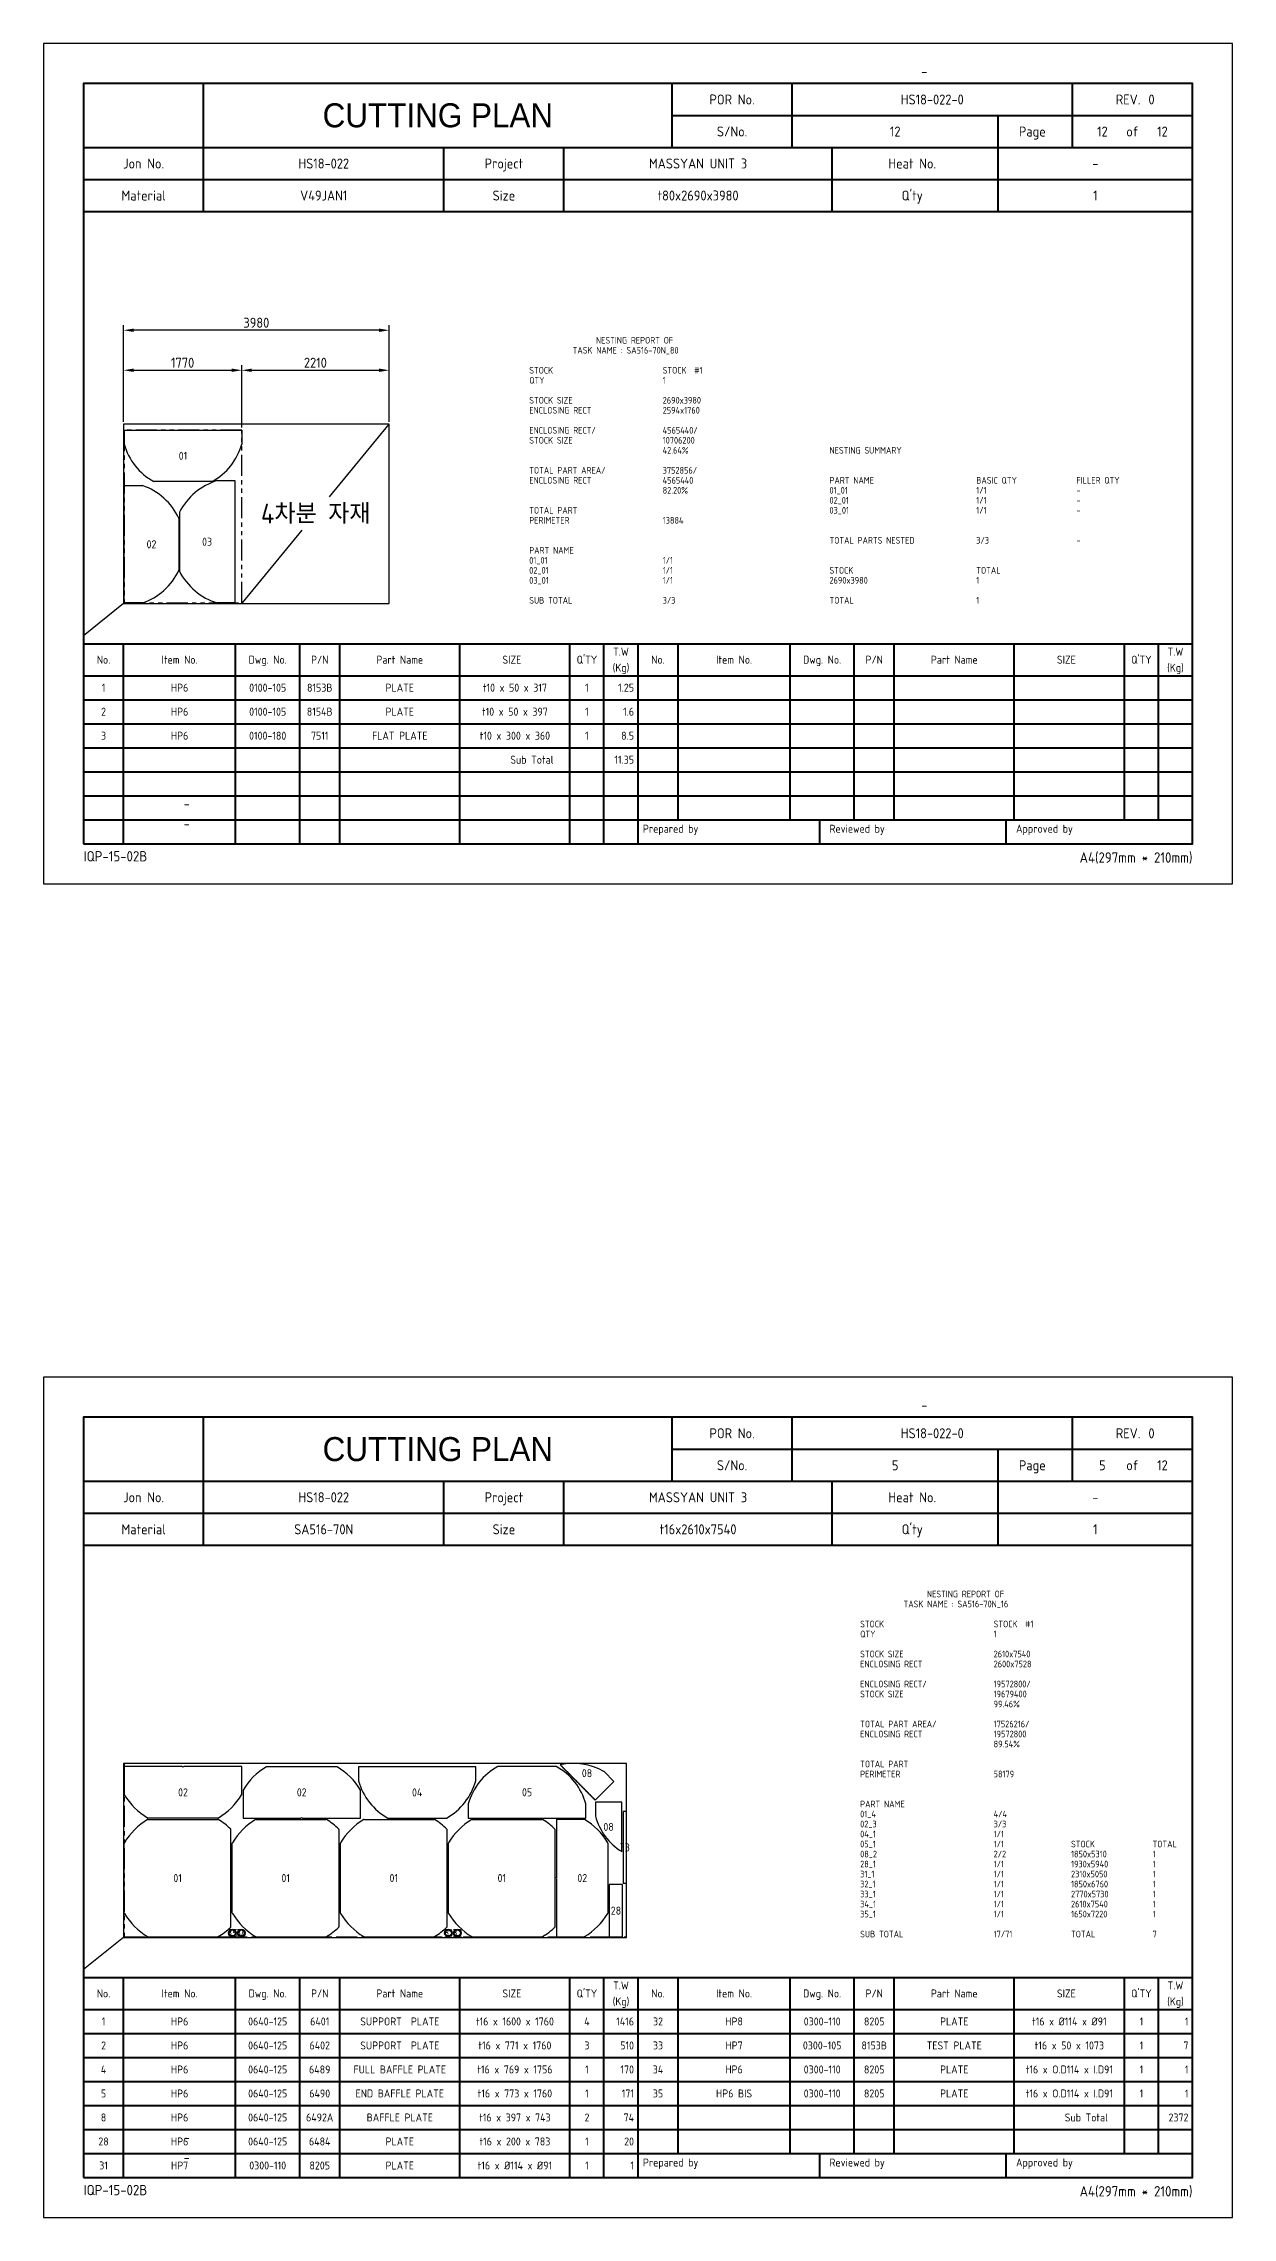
# Model space of a CAD drawing. Header units: millimetres. Extents: x -47360 to 661737, y -45870 to 354580.
# Drawn here: x 300000 to 317820, y 20000 to 52600 of the extents above; entities that cross this region are included whole.
import ezdxf
from ezdxf.enums import TextEntityAlignment as Align

# ---------------------------------------------------------------- set-up
doc = ezdxf.new("R2010")
doc.units = ezdxf.units.MM
doc.header["$LTSCALE"] = 10
doc.linetypes.add('PHANTOM', pattern=[63.5, 31.75, -6.35, 6.35, -6.35, 6.35, -6.35])
for name, color, linetype in [('$ENCL_RECT_RESERVED_LAYER$', 4, 'PHANTOM'), ('01_01__080X1760X773', 7, 'Continuous'), ('01_4__016X1760X1600', 7, 'Continuous'), ('02_01_080X1760X817', 7, 'Continuous'), ('02_3__016X1760X771', 7, 'Continuous'), ('03_01_080X1837X828', 7, 'Continuous'), ('04_1__016X1756X769', 7, 'Continuous'), ('05_1__016X1760X773', 7, 'Continuous'), ('08_2__016X743X397', 7, 'Continuous'), ('28_1  016x783x200', 7, 'Continuous'), ('31_1__016XØ114', 7, 'Continuous'), ('32_1__016XØ114', 7, 'Continuous'), ('33_1  016x1073.14150222053x50', 7, 'Continuous'), ('36_1__016XØ114', 7, 'Continuous'), ('37_1__016XØ114', 7, 'Continuous'), ('PART-LABEL', 6, 'Continuous'), ('STOCK', 3, 'Continuous'), ('SUMMARY', 4, 'Continuous'), ('T', 2, 'Continuous')]:
    doc.layers.add(name, color=color, linetype=linetype)
doc.layers.add('PAGE', color=9, linetype='Continuous', plot=False)
doc.layers.add('TITLE', color=15, linetype='Continuous', lineweight=40)
doc.styles.get("Standard").update_dxf_attribs({"font": 'isocp2.shx', "bigfont": 'whgtxt.shx'})
doc.dimstyles.new('ISO-25', dxfattribs={"dimscale": 60, "dimtxt": 2.5, "dimasz": 2.5, "dimexe": 1.25, "dimexo": 0.625, "dimtad": 1, "dimdec": 0, "dimdsep": 46, "dimtxsty": 'Standard', "dimcen": 2.5, "dimclrt": 2, "dimadec": 0, "dimazin": 0, "dimtfac": 1, "dimtdec": 0, "dimtmove": 0, "dimatfit": 3, "dimfxl": 1, "dimarcsym": 0})

# ---------------------------------------------------------------- blocks, each defined once
blk = doc.blocks.new('CP00')
at = {"layer": 'PAGE'}
blk.add_line((20, 70), (10, 62), dxfattribs=at)
blk.add_lwpolyline([(0, 0), (297, 0), (297, 210), (0, 210)], close=True, dxfattribs=at)
at = {"layer": 'TITLE'}
for p, q in [((40, 184), (40, 200)), ((157, 184), (157, 200)), ((10, 184), (287, 184)), ((10, 168), (287, 168)), ((10, 60), (287, 60)), ((148.5, 16), (287, 16))]:
    blk.add_line(p, q, dxfattribs=at)
at = {"layer": 'TITLE', "color": 8}
for p, q in [((187, 184), (187, 200)), ((257, 184), (257, 192)), ((40, 168), (40, 184)), ((130, 168), (130, 184)), ((238.5, 168), (238.5, 184)), ((10, 176), (287, 176)), ((20, 10), (20, 60)), ((48, 10), (48, 60)), ((64, 10), (64, 60)), ((74, 10), (74, 60)), ((104, 10), (104, 60)), ((131.5, 10), (131.5, 60)), ((140, 10), (140, 60)), ((158.5, 16), (158.5, 60)), ((186.5, 16), (186.5, 60)), ((202.5, 16), (202.5, 60)), ((212.5, 16), (212.5, 60)), ((242.5, 16), (242.5, 60)), ((270, 16), (270, 60)), ((278.5, 16), (278.5, 60)), ((10, 52), (287, 52)), ((10, 46), (287, 46)), ((10, 40), (287, 40)), ((10, 34), (287, 34)), ((10, 28), (287, 28)), ((10, 22), (287, 22)), ((10, 16), (148.5, 16)), ((193.8, 16), (193.8, 10)), ((240.4, 16), (240.4, 10))]:
    blk.add_line(p, q, dxfattribs=at)
at = {"layer": 'TITLE', "color": 9}
for p, q in [((257, 192), (257, 200)), ((157, 192), (287, 192)), ((238.5, 184), (238.5, 192)), ((100, 168), (100, 184)), ((197, 168), (197, 184)), ((148.5, 10), (148.5, 60))]:
    blk.add_line(p, q, dxfattribs=at)
at = {"layer": 'TITLE', "color": 15}
blk.add_lwpolyline([(10, 10), (287, 10), (287, 200), (10, 200)], close=True, dxfattribs=at)
at = {"layer": 'PAGE', "color": 2}
blk.add_attdef('ATT_NESTINGPLANNO', text='', height=2.5, dxfattribs=at).set_placement((220, 203), align=Align.MIDDLE_CENTER)
for tag, p in [('ATT_OWNERITEMNO', (35, 7.09)), ('ATT_PARTNAME', (35, 2.09))]:
    blk.add_attdef(tag, text='', height=2.5, dxfattribs=at).set_placement(p, align=Align.MIDDLE_LEFT)
at = {"layer": 'TITLE', "color": 2}
for s, height, p in [('POR No.', 2.5, (172, 196)), ('S/No.', 2.5, (172, 188)), ('Page', 2.5, (247, 188)), ('of', 2.5, (272, 188)), ('Jon No.', 2.5, (25, 180)), ('Project', 2.5, (115, 180)), ('Heat No.', 2.5, (217, 180)), ('-', 2.5, (262.75, 180)), ('Material', 2.5, (25, 172)), ('Size', 2.5, (115, 172)), ("Q'ty", 2.5, (217, 172)), ('No.', 2, (15, 56)), ('Item No.', 2, (34, 56)), ('Dwg. No.', 2, (56, 56)), ('P/N', 2, (69, 56)), ('Part Name', 2, (89, 56)), ('SIZE', 2, (117, 56)), ("Q'TY", 2, (135.75, 56)), ('(Kg)', 2, (144.25, 54)), ('T.W', 2, (144.25, 58)), ('No.', 2, (153.5, 56)), ('Item No.', 2, (172.5, 56)), ('Dwg. No.', 2, (194.5, 56)), ('P/N', 2, (207.5, 56)), ('Part Name', 2, (227.5, 56)), ('SIZE', 2, (255.5, 56)), ("Q'TY", 2, (274.25, 56)), ('(Kg)', 2, (282.75, 54)), ('T.W', 2, (282.75, 58))]:
    blk.add_text(s, height=height, dxfattribs=at).set_placement(p, align=Align.MIDDLE_CENTER)
blk.add_text('REV.', height=2.5, dxfattribs=at).set_placement((274, 196), align=Align.MIDDLE_RIGHT)
blk.add_text('0', height=2.5, dxfattribs=at).set_placement((276, 196), align=Align.MIDDLE_LEFT)
for s, height, p in [('Prepared by', 2, (149.73, 12.75)), ('Reviewed by', 2, (196.33, 12.75)), ('Approved by', 2, (242.93, 12.75)), ('IQP-15-02B', 2.594, (10, 5.57))]:
    blk.add_text(s, height=height, dxfattribs=at).set_placement(p)
blk.add_text('A4(297mm * 210mm)', height=2.5936, dxfattribs=at).set_placement((287, 5.26), align=Align.RIGHT)
at = {"layer": 'TITLE', "color": 3, "insert": (98.5, 192), "char_height": 6, "width": 59.896, "attachment_point": 5}
blk.add_mtext('{\\fHYHeadLine-Medium|b0|i0|c129|p18;CUTTING PLAN}', dxfattribs=at)
at = {"layer": 'TITLE', "color": 2}
for tag, height, p in [('ATT_PORNO', 2.5, (222, 196)), ('ATT_CUTTINGPLANNO', 2.5, (212.75, 188)), ('ATT_PAGENO', 2.5, (264.5, 188)), ('ATT_PAGESUBTOTAL', 2.5, (279.5, 188)), ('ATT_WONO', 2.5, (70, 180)), ('ATT_PROJECT', 2.5, (163.5, 180)), ('ATT_PORWEIGHT', 2, (278.5, 89)), ('ATT_NETWEIGHT', 2, (278.5, 83)), ('ATT_SAVEWEIGHT', 2, (278.5, 77)), ('ATT_SCRAPWEIGHT', 2, (278.5, 71)), ('ATT_CUTTING', 2, (278.5, 65))]:
    blk.add_attdef(tag, text='', height=height, dxfattribs=at).set_placement(p, align=Align.MIDDLE_CENTER)
at = {"layer": 'TITLE', "color": 3}
for tag, p in [('ATT_MATERIAL', (70, 172)), ('ATT_SIZE', (163.5, 172)), ('ATT_QTY', (262.75, 172))]:
    blk.add_attdef(tag, text='', height=2.5, dxfattribs=at).set_placement(p, align=Align.MIDDLE_CENTER)
blk = doc.blocks.new('*D303')
at = {"color": 0, "lineweight": -2, "transparency": 16777216}
for p, q in [((301200, 46927.5), (301200, 47775)), ((301350, 47700), (302820.345348, 47700)), ((302970.345348, 46841.202064), (302970.345348, 47775))]:
    blk.add_line(p, q, dxfattribs=at)
at = {"color": 0, "transparency": 16777216}
for points in [[(301350, 47725), (301350, 47675), (301200, 47700)], [(302820.345348, 47725), (302820.345348, 47675), (302970.345348, 47700)]]:
    blk.add_solid(points, dxfattribs=at)
at = {"layer": 'Defpoints', "color": 0, "transparency": 16777216}
for p in [(302970.345348, 47700), (301200, 46890), (302970.345348, 46803.702064)]:
    blk.add_point(p, dxfattribs=at)
at = {"color": 2, "transparency": 16777216, "insert": (302085.172674, 47812.5), "char_height": 150, "attachment_point": 5}
blk.add_mtext('1770', dxfattribs=at)
blk = doc.blocks.new('*D304')
at = {"color": 0, "lineweight": -2, "transparency": 16777216}
for p, q in [((302970, 46841), (302970, 47775)), ((303120, 47700), (305030, 47700)), ((305180, 46927), (305180, 47775))]:
    blk.add_line(p, q, dxfattribs=at)
at = {"color": 0, "transparency": 16777216}
for points in [[(303120, 47725), (303120, 47675), (302970, 47700)], [(305030, 47725), (305030, 47675), (305180, 47700)]]:
    blk.add_solid(points, dxfattribs=at)
at = {"layer": 'Defpoints', "color": 0, "transparency": 16777216}
for p in [(305180, 47700), (302970, 46804), (305180, 46890)]:
    blk.add_point(p, dxfattribs=at)
at = {"color": 2, "transparency": 16777216, "insert": (304075, 47813), "char_height": 150, "attachment_point": 5}
blk.add_mtext('2210', dxfattribs=at)
blk = doc.blocks.new('*D305')
at = {"color": 0, "lineweight": -2, "transparency": 16777216}
for p, q in [((301200, 46927.5), (301200, 48375)), ((305030, 48300), (301350, 48300)), ((305180, 46927.5), (305180, 48375))]:
    blk.add_line(p, q, dxfattribs=at)
at = {"color": 0, "transparency": 16777216}
for points in [[(301350, 48325), (301350, 48275), (301200, 48300)], [(305030, 48325), (305030, 48275), (305180, 48300)]]:
    blk.add_solid(points, dxfattribs=at)
at = {"layer": 'Defpoints', "color": 0, "transparency": 16777216}
for p in [(301200, 48300), (301200, 46890), (305180, 46890)]:
    blk.add_point(p, dxfattribs=at)
at = {"color": 2, "transparency": 16777216, "insert": (303190, 48412.5), "char_height": 150, "attachment_point": 5}
blk.add_mtext('3980', dxfattribs=at)

msp = doc.modelspace()

# ---------------------------------------------------------------- linework, layer by layer
at = {"layer": '$ENCL_RECT_RESERVED_LAYER$'}
for points in [[(301210, 44210), (302970.35, 44210), (302970.35, 46803.7), (301210, 46803.7)], [(301210, 24210), (308737.67, 24210), (308737.67, 26810), (301210, 26810)]]:
    msp.add_lwpolyline(points, close=True, dxfattribs=at)
for p, q in [((304285.36, 45800), (305180, 46890)), ((302980.35, 44210), (303874.98, 45300))]:
    msp.add_line(p, q)
at = {"layer": '01_01__080X1760X773'}
for p, q in [((301210, 46592.13), (301210, 46803.7)), ((301210, 46803.7), (302970.35, 46803.7)), ((302970.35, 46803.7), (302970.35, 46592.13)), ((302528.28, 46031.09), (301652.06, 46031.09))]:
    msp.add_line(p, q, dxfattribs=at)
for start, end in [(195.181386, 241.289427), (298.71055, 344.818611)]:
    msp.add_arc((302090.17, 46830.96), 912, start, end, dxfattribs=at)
at = {"layer": '01_4__016X1760X1600'}
for p, q in [((301565.98, 25970.35), (302613.78, 25970.35)), ((302809.75, 24364.15), (302809.75, 25816.19)), ((303185.73, 25970.35), (304233.53, 25970.35)), ((304429.51, 24364.15), (304429.51, 25816.19)), ((304805.48, 25970.35), (305853.28, 25970.35)), ((306049.26, 24364.15), (306049.26, 25816.19)), ((306425.23, 25970.35), (307473.04, 25970.35)), ((307669.01, 24364.15), (307669.01, 25816.19)), ((301210, 24565.78), (301210, 25614.56)), ((302829.75, 24565.78), (302829.75, 25614.56)), ((304449.51, 24565.78), (304449.51, 25614.56)), ((306069.26, 24565.78), (306069.26, 25614.56)), ((301565.98, 24210), (302613.78, 24210)), ((303185.73, 24210), (304233.53, 24210)), ((304805.48, 24210), (305853.28, 24210)), ((306425.23, 24210), (307473.04, 24210))]:
    msp.add_line(p, q, dxfattribs=at)
for centre, radius, start, end in [((302089.88, 25090.17), 1026, 121.10898, 148.858637), ((301565.98, 25958.35), 12, 90, 121.10898), ((302613.78, 25958.35), 12, 58.89102, 90), ((302089.88, 25090.17), 1026, 45.724993, 58.89102), ((302797.75, 25816.19), 12, 0, 45.724993), ((303709.63, 25090.17), 1026, 121.10898, 148.858637), ((303185.73, 25958.35), 12, 90, 121.10898), ((304233.53, 25958.35), 12, 58.89102, 90), ((303709.63, 25090.17), 1026, 45.724993, 58.89102), ((304417.51, 25816.19), 12, 0, 45.724993), ((305329.38, 25090.17), 1026, 121.10898, 148.858637), ((304805.48, 25958.35), 12, 90, 121.10898), ((305853.28, 25958.35), 12, 58.89102, 90), ((305329.38, 25090.17), 1026, 45.724993, 58.89102), ((306037.26, 25816.19), 12, 0, 45.724993), ((306949.14, 25090.17), 1026, 121.10898, 148.858637), ((306425.23, 25958.35), 12, 90, 121.10898), ((307473.04, 25958.35), 12, 58.89102, 90), ((306949.14, 25090.17), 1026, 45.724993, 58.89102), ((307657.01, 25816.19), 12, 0, 45.724993), ((301222, 25614.56), 12, 148.858637, 180), ((302841.75, 25614.56), 12, 148.858637, 180), ((304461.51, 25614.56), 12, 148.858637, 180), ((306081.26, 25614.56), 12, 148.858637, 180), ((301222, 24565.78), 12, 180, 211.141363), ((302089.88, 25090.17), 1026, 211.141363, 238.891022), ((302841.75, 24565.78), 12, 180, 211.141363), ((303709.63, 25090.17), 1026, 211.141363, 238.891022), ((304461.51, 24565.78), 12, 180, 211.141363), ((305329.38, 25090.17), 1026, 211.141363, 238.891022), ((306081.26, 24565.78), 12, 180, 211.141363), ((306949.14, 25090.17), 1026, 211.141363, 238.891022), ((301565.98, 24222), 12, 238.891022, 270), ((302613.78, 24222), 12, 270, 301.108978), ((302089.88, 25090.17), 1026, 301.108978, 314.275007), ((302797.75, 24364.15), 12, 314.275007, 0), ((303185.73, 24222), 12, 238.891022, 270), ((304233.53, 24222), 12, 270, 301.108978), ((303709.63, 25090.17), 1026, 301.108978, 314.275007), ((304417.51, 24364.15), 12, 314.275007, 0), ((304805.48, 24222), 12, 238.891022, 270), ((305853.28, 24222), 12, 270, 301.108978), ((305329.38, 25090.17), 1026, 301.108978, 314.275007), ((306037.26, 24364.15), 12, 314.275007, 0), ((306425.23, 24222), 12, 238.891022, 270), ((307473.04, 24222), 12, 270, 301.108978), ((306949.14, 25090.17), 1026, 301.108978, 314.275007), ((307657.01, 24364.15), 12, 314.275007, 0)]:
    msp.add_arc(centre, radius, start, end, dxfattribs=at)
at = {"layer": '02_01_080X1760X817'}
for p, q in [((301210, 44210), (301210, 45970.35)), ((301210, 45970.35), (301483.06, 45970.35)), ((302027.07, 45480.06), (302027.07, 44700.29)), ((301483.06, 44210), (301210, 44210))]:
    msp.add_line(p, q, dxfattribs=at)
for start, end in [(24.786171, 71.15982), (288.840187, 335.213829)]:
    msp.add_arc((301182.74, 45090.17), 930, start, end, dxfattribs=at)
at = {"layer": '02_3__016X1760X771'}
for p, q in [((302077.57, 26760.96), (301210, 26760.96)), ((301210, 26760.96), (301210, 26345.76)), ((302970.35, 26760.96), (302102.78, 26760.96)), ((302970.35, 26345.76), (302970.35, 26760.96)), ((303346.13, 26760.96), (304394.91, 26760.96)), ((302990.35, 26405.54), (302990.35, 25990.35)), ((304750.69, 25990.35), (304750.69, 26405.54)), ((302614.56, 25990.35), (301565.78, 25990.35)), ((302990.35, 25990.35), (303857.91, 25990.35)), ((303883.13, 25990.35), (304750.69, 25990.35)), ((308104.21, 25970.35), (307689.01, 25970.35)), ((307689.01, 25970.35), (307689.01, 25102.78)), ((308459.63, 25614.56), (308459.63, 24565.78)), ((307689.01, 25077.57), (307689.01, 24210)), ((307689.01, 24210), (308104.21, 24210))]:
    msp.add_line(p, q, dxfattribs=at)
for centre, radius, start, end in [((302090.17, 26781.38), 24, 238.312472, 301.687528), ((303870.52, 25881.08), 1026, 121.141361, 148.92243), ((303346.13, 26748.96), 12, 90, 121.141361), ((304394.91, 26748.96), 12, 58.858639, 90), ((303870.52, 25881.08), 1026, 31.077571, 58.858639), ((303000.35, 26405.54), 10, 148.92243, 180), ((304740.69, 26405.54), 10, 0, 31.077571), ((301220, 26345.76), 10, 180, 211.077571), ((302090.17, 26870.22), 1026, 211.077571, 238.858639), ((302090.17, 26870.22), 1026, 301.141361, 328.92243), ((302960.35, 26345.76), 10, 328.92243, 0), ((301565.78, 26002.35), 12, 238.858639, 270), ((302614.56, 26002.35), 12, 270, 301.141361), ((303870.52, 25969.92), 24, 58.312472, 121.687528), ((308104.21, 25960.35), 10, 58.92243, 90), ((307579.75, 25090.17), 1026, 31.141361, 58.92243), ((308447.63, 25614.56), 12, 0, 31.141361), ((307668.59, 25090.17), 24, 328.312472, 31.687528), ((307579.75, 25090.17), 1026, 301.077571, 328.858639), ((308447.63, 24565.78), 12, 328.858639, 0), ((308104.21, 24220), 10, 270, 301.077571)]:
    msp.add_arc(centre, radius, start, end, dxfattribs=at)
at = {"layer": '03_01_080X1837X828'}
for p, q in [((302603.68, 46047.34, 0), (302865.24, 46047.34, 0)), ((302865.24, 46047.34, 0), (302865.24, 44210, 0)), ((302037.07, 45570.93, 0), (302037.07, 44686.41, 0)), ((302865.24, 44210, 0), (302603.68, 44210, 0))]:
    msp.add_line(p, q, dxfattribs=at)
for start, end in [(107.452727, 152.661282), (207.338718, 252.547273)]:
    msp.add_arc((302892.5, 45128.67, 0), 963, start, end, dxfattribs=at)
at = {"layer": '04_1__016X1756X769'}
for p, q in [((306478.11, 26758.96), (304721.76, 26758.96)), ((304721.76, 26758.96), (304721.76, 26549.66)), ((306478.11, 26549.66), (306478.11, 26758.96)), ((305162.34, 25990.35), (306037.53, 25990.35))]:
    msp.add_line(p, q, dxfattribs=at)
for start, end in [(195.198133, 241.257218), (298.742782, 344.801867)]:
    msp.add_arc((305599.93, 26788.22), 910, start, end, dxfattribs=at)
at = {"layer": '05_1__016X1760X773'}
msp.add_line((307685.4, 26762.96), (306809.18, 26762.96), dxfattribs=at)
msp.add_lwpolyline([(306367.11, 26201.91), (306367.11, 25990.35), (308127.46, 25990.35), (308127.46, 26201.91)], dxfattribs=at)
for start, end in [(118.710571, 164.818611), (15.181389, 61.289429)]:
    msp.add_arc((307247.29, 25963.08), 912, start, end, dxfattribs=at)
at = {"layer": '08_2__016X743X397'}
for p, q in [((307743.07, 26787.14), (307768.81, 26761.12)), ((307776.55, 26753.3), (307784.44, 26745.32)), ((307792.18, 26737.5), (307800.07, 26729.52)), ((307807.81, 26721.7), (307815.7, 26713.72)), ((307823.44, 26705.9), (307831.33, 26697.92)), ((307839.07, 26690.1), (307846.96, 26682.12)), ((307854.7, 26674.3), (307862.59, 26666.32)), ((307870.33, 26658.5), (307878.22, 26650.52)), ((307885.96, 26642.7), (307893.85, 26634.72)), ((307901.59, 26626.9), (307909.48, 26618.92)), ((307917.22, 26611.1), (307925.11, 26603.12)), ((307932.85, 26595.3), (307940.74, 26587.32)), ((307948.48, 26579.5), (307956.37, 26571.52)), ((307964.11, 26563.7), (307972, 26555.72)), ((307979.74, 26547.9), (307987.63, 26539.92)), ((307995.37, 26532.1), (308003.27, 26524.12)), ((308011, 26516.3), (308018.9, 26508.32)), ((308026.63, 26500.5), (308034.53, 26492.52)), ((308042.26, 26484.7), (308050.16, 26476.72)), ((308057.89, 26468.9), (308065.79, 26460.92)), ((308073.52, 26453.1), (308081.42, 26445.12)), ((308089.15, 26437.3), (308097.05, 26429.32)), ((308104.78, 26421.5), (308112.68, 26413.52)), ((308265.69, 26258.85), (308547.91, 26538.04)), ((308547.91, 26538.04), (308401.84, 26685.7)), ((308120.41, 26405.7), (308128.31, 26397.72)), ((308136.04, 26389.9), (308143.94, 26381.92)), ((308151.67, 26374.1), (308159.57, 26366.12)), ((308167.3, 26358.3), (308175.2, 26350.32)), ((308182.94, 26342.5), (308190.83, 26334.52)), ((308198.57, 26326.7), (308206.46, 26318.72)), ((308214.2, 26310.9), (308222.09, 26302.92)), ((308229.83, 26295.1), (308237.72, 26287.12)), ((308245.46, 26279.3), (308253.35, 26271.32)), ((308261.09, 26263.5), (308265.69, 26258.85)), ((308667.67, 26229.52), (308270.68, 26229.52)), ((308270.68, 26229.52), (308270.68, 26021.82)), ((308667.67, 26222.98), (308667.67, 26229.52)), ((308667.67, 26200.75), (308667.67, 26211.98)), ((308667.67, 26178.53), (308667.67, 26189.75)), ((308667.67, 26156.3), (308667.67, 26167.53)), ((308667.67, 26134.08), (308667.67, 26145.3)), ((308667.67, 26111.85), (308667.67, 26123.08)), ((308667.67, 26089.63), (308667.67, 26100.85)), ((308667.67, 26067.4), (308667.67, 26078.63)), ((308667.67, 26045.18), (308667.67, 26056.4)), ((308667.67, 26022.95), (308667.67, 26034.18)), ((308667.67, 26000.73), (308667.67, 26011.95)), ((308667.67, 25978.5), (308667.67, 25989.73)), ((308667.67, 25956.28), (308667.67, 25967.5)), ((308667.67, 25934.05), (308667.67, 25945.28)), ((308667.67, 25911.83), (308667.67, 25923.05)), ((308667.67, 25889.6), (308667.67, 25900.83)), ((308667.67, 25867.38), (308667.67, 25878.6)), ((308667.67, 25845.15), (308667.67, 25856.38)), ((308667.67, 25822.93), (308667.67, 25834.15)), ((308667.67, 25800.7), (308667.67, 25811.93)), ((308667.67, 25778.48), (308667.67, 25789.7)), ((308667.67, 25756.25), (308667.67, 25767.48)), ((308667.67, 25734.03), (308667.67, 25745.25)), ((308667.67, 25711.8), (308667.67, 25723.03)), ((308667.67, 25689.58), (308667.67, 25700.8)), ((308667.67, 25667.35), (308667.67, 25678.58)), ((308667.67, 25645.13), (308667.67, 25656.35)), ((308667.67, 25622.9), (308667.67, 25634.13)), ((308667.67, 25600.68), (308667.67, 25611.9)), ((308667.67, 25578.45), (308667.67, 25589.68)), ((308667.67, 25556.23), (308667.67, 25567.45)), ((308667.67, 25534), (308667.67, 25545.23)), ((308667.67, 25486.4), (308667.67, 25523))]:
    msp.add_line(p, q, dxfattribs=at)
for centre, radius, start, end in [((307944.18, 25899.64), 910, 59.990473, 102.767793), ((307772.68, 26757.21), 5.5, 314.688931, 134.692119), ((307788.31, 26741.41), 5.5, 314.688726, 134.692324), ((307803.94, 26725.61), 5.5, 314.688521, 134.692529), ((307819.57, 26709.81), 5.5, 314.688316, 134.692734), ((307835.2, 26694.01), 5.5, 314.688111, 134.692939), ((307850.83, 26678.21), 5.5, 314.687905, 134.693145), ((307866.46, 26662.41), 5.5, 314.6877, 134.69335), ((307882.09, 26646.61), 5.5, 314.687495, 134.693555), ((307897.72, 26630.81), 5.5, 314.68729, 134.69376), ((307913.35, 26615.01), 5.5, 314.687085, 134.693965), ((307928.98, 26599.21), 5.5, 314.68688, 134.69417), ((307944.61, 26583.41), 5.5, 314.686675, 134.694375), ((307960.24, 26567.61), 5.5, 314.68647, 134.69458), ((307975.87, 26551.81), 5.5, 314.686264, 134.694786), ((307991.5, 26536.01), 5.5, 314.686059, 134.694991), ((308007.13, 26520.21), 5.5, 314.685854, 134.695196), ((308022.76, 26504.41), 5.5, 314.685649, 134.695401), ((308038.39, 26488.61), 5.5, 314.685444, 134.695606), ((308054.02, 26472.81), 5.5, 314.685239, 134.695811), ((308069.66, 26457.01), 5.5, 314.685034, 134.696016), ((308085.29, 26441.21), 5.5, 314.684829, 134.696221), ((308100.92, 26425.41), 5.5, 314.684623, 134.696427), ((308116.55, 26409.61), 5.5, 314.684418, 134.696632), ((308393.31, 26677.26), 12, 44.690527, 59.990473), ((308132.18, 26393.81), 5.5, 314.684213, 134.696837), ((308147.81, 26378.01), 5.5, 314.684008, 134.697042), ((308163.44, 26362.21), 5.5, 314.683803, 134.697247), ((308179.07, 26346.41), 5.5, 314.683598, 134.697452), ((308194.7, 26330.61), 5.5, 314.683393, 134.697657), ((308210.33, 26314.81), 5.5, 314.683188, 134.697862), ((308225.96, 26299.01), 5.5, 314.682983, 134.698067), ((308241.59, 26283.21), 5.5, 314.682777, 134.698273), ((308257.22, 26267.41), 5.5, 314.682572, 134.698478), ((308667.67, 26217.48), 5.5, 89.992047, 270.007953), ((308667.67, 26195.25), 5.5, 89.992252, 270.007748), ((308667.67, 26173.03), 5.5, 89.992458, 270.007542), ((308667.67, 26150.8), 5.5, 89.992663, 270.007337), ((308667.67, 26128.58), 5.5, 89.992868, 270.007132), ((308667.67, 26106.35), 5.5, 89.993073, 270.006927), ((308667.67, 26084.13), 5.5, 89.993278, 270.006722), ((308282.68, 26021.82), 12, 180.000002, 195.299948), ((309148.86, 26258.78), 910, 195.299948, 238.077268), ((308667.67, 26061.9), 5.5, 89.993483, 270.006517), ((308667.67, 26039.68), 5.5, 89.993688, 270.006312), ((308667.67, 26017.45), 5.5, 89.993893, 270.006107), ((308667.67, 25995.23), 5.5, 89.994098, 270.005902), ((308667.67, 25973), 5.5, 89.994304, 270.005696), ((308667.67, 25950.78), 5.5, 89.994509, 270.005491), ((308667.67, 25928.55), 5.5, 89.994714, 270.005286), ((308667.67, 25906.33), 5.5, 89.994919, 270.005081), ((308667.67, 25884.1), 5.5, 89.995124, 270.004876), ((308667.67, 25861.88), 5.5, 89.995329, 270.004671), ((308667.67, 25839.65), 5.5, 89.995534, 270.004466), ((308667.67, 25817.43), 5.5, 89.995739, 270.004261), ((308667.67, 25795.2), 5.5, 89.995945, 270.004055), ((308667.67, 25772.98), 5.5, 89.99615, 270.00385), ((308667.67, 25750.75), 5.5, 89.996355, 270.003645), ((308667.67, 25728.53), 5.5, 89.99656, 270.00344), ((308667.67, 25706.3), 5.5, 89.996765, 270.003235), ((308667.67, 25684.08), 5.5, 89.99697, 270.00303), ((308667.67, 25661.85), 5.5, 89.997175, 270.002825), ((308667.67, 25639.63), 5.5, 89.99738, 270.00262), ((308667.67, 25617.4), 5.5, 89.997586, 270.002414), ((308667.67, 25595.18), 5.5, 89.997791, 270.002209), ((308667.67, 25572.95), 5.5, 89.997996, 270.002004), ((308667.67, 25550.73), 5.5, 89.998201, 270.001799), ((308667.67, 25528.5), 5.5, 89.998406, 270.001594)]:
    msp.add_arc(centre, radius, start, end, dxfattribs=at)
at = {"layer": '28_1  016x783x200'}
for p, q in [((308679.63, 24993), (308479.63, 24993)), ((308479.63, 24993), (308479.63, 24210)), ((308679.63, 24210), (308679.63, 24993)), ((308479.63, 24210), (308679.63, 24210))]:
    msp.add_line(p, q, dxfattribs=at)
at = {"layer": '31_1__016XØ114'}
for radius in [57, 45.5]:
    msp.add_circle((306068.48, 24267), radius, dxfattribs=at)
at = {"layer": '32_1__016XØ114'}
for radius in [57, 45.5]:
    msp.add_circle((306202.48, 24267), radius, dxfattribs=at)
at = {"layer": '33_1  016x1073.14150222053x50'}
for p, q in [((308737.67, 26086.14), (308687.67, 26086.14)), ((308687.67, 26086.14), (308687.67, 25013)), ((308737.67, 25013), (308737.67, 26086.14)), ((308687.67, 25013), (308737.67, 25013))]:
    msp.add_line(p, q, dxfattribs=at)
at = {"layer": '36_1__016XØ114'}
for radius in [57, 45.5]:
    msp.add_circle((302962.98, 24267), radius, dxfattribs=at)
at = {"layer": '37_1__016XØ114'}
for radius in [57, 45.5]:
    msp.add_circle((302828.98, 24267), radius, dxfattribs=at)
at = {"layer": 'STOCK'}
for points in [[(301200, 44200), (305180, 44200), (305180, 46890), (301200, 46890)], [(301200, 24200), (308740, 24200), (308740, 26810), (301200, 26810)]]:
    msp.add_lwpolyline(points, close=True, dxfattribs=at)

# ---------------------------------------------------------------- block references
ref = msp.add_blockref('CP00', (300000, 40000), dxfattribs=dict(xscale=60, yscale=60, zscale=60))
ref.add_attrib('ATT_WONO', 'HS18-022', dxfattribs={"layer": 'TITLE', "color": 2, "height": 150}).set_placement((304200, 50800), align=Align.MIDDLE_CENTER)
ref.add_attrib('ATT_PROJECT', 'MASSYAN UNIT 3', dxfattribs={"layer": 'TITLE', "color": 2, "height": 150}).set_placement((309810, 50800), align=Align.MIDDLE_CENTER)
ref.add_attrib('ATT_PORNO', 'HS18-022-0', dxfattribs={"layer": 'TITLE', "color": 2, "height": 150}).set_placement((313320, 51760), align=Align.MIDDLE_CENTER)
ref.add_attrib('ATT_OWNERITEMNO', '-', dxfattribs={"layer": 'PAGE', "color": 2, "height": 150}).set_placement((302100, 41200), align=Align.MIDDLE_LEFT)
ref.add_attrib('ATT_PARTNAME', '-', dxfattribs={"layer": 'PAGE', "color": 2, "height": 150}).set_placement((302100, 40900), align=Align.MIDDLE_LEFT)
ref.add_attrib('ATT_MATERIAL', 'V49JAN1', dxfattribs={"layer": 'TITLE', "color": 3, "height": 150}).set_placement((304200, 50320), align=Align.MIDDLE_CENTER)
ref.add_attrib('ATT_SIZE', 't80x2690x3980', dxfattribs={"layer": 'TITLE', "color": 3, "height": 150}).set_placement((309810, 50320), align=Align.MIDDLE_CENTER)
ref.add_attrib('ATT_QTY', '1', dxfattribs={"layer": 'TITLE', "color": 3, "height": 150}).set_placement((315765, 50320), align=Align.MIDDLE_CENTER)
ref.add_attrib('ATT_NESTINGPLANNO', '-', dxfattribs={"layer": 'PAGE', "color": 2, "height": 150}).set_placement((313200, 52180), align=Align.MIDDLE_CENTER)
ref.add_attrib('ATT_CUTTINGPLANNO', '12', dxfattribs={"layer": 'TITLE', "color": 2, "height": 150}).set_placement((312765, 51280), align=Align.MIDDLE_CENTER)
ref.add_attrib('ATT_PAGENO', '12', dxfattribs={"layer": 'TITLE', "color": 2, "height": 150}).set_placement((315870, 51280), align=Align.MIDDLE_CENTER)
ref.add_attrib('ATT_PAGESUBTOTAL', '12', dxfattribs={"layer": 'TITLE', "color": 2, "height": 150}).set_placement((316770, 51280), align=Align.MIDDLE_CENTER)
ref = msp.add_blockref('CP00', (300000, 20000), dxfattribs=dict(xscale=60, yscale=60, zscale=60))
ref.add_attrib('ATT_WONO', 'HS18-022', dxfattribs={"layer": 'TITLE', "color": 2, "height": 150}).set_placement((304200, 30800), align=Align.MIDDLE_CENTER)
ref.add_attrib('ATT_PROJECT', 'MASSYAN UNIT 3', dxfattribs={"layer": 'TITLE', "color": 2, "height": 150}).set_placement((309810, 30800), align=Align.MIDDLE_CENTER)
ref.add_attrib('ATT_PORNO', 'HS18-022-0', dxfattribs={"layer": 'TITLE', "color": 2, "height": 150}).set_placement((313320, 31760), align=Align.MIDDLE_CENTER)
ref.add_attrib('ATT_OWNERITEMNO', '-', dxfattribs={"layer": 'PAGE', "color": 2, "height": 150}).set_placement((302100, 21200), align=Align.MIDDLE_LEFT)
ref.add_attrib('ATT_PARTNAME', '-', dxfattribs={"layer": 'PAGE', "color": 2, "height": 150}).set_placement((302100, 20900), align=Align.MIDDLE_LEFT)
ref.add_attrib('ATT_MATERIAL', 'SA516-70N', dxfattribs={"layer": 'TITLE', "color": 3, "height": 150}).set_placement((304200, 30320), align=Align.MIDDLE_CENTER)
ref.add_attrib('ATT_SIZE', 't16x2610x7540', dxfattribs={"layer": 'TITLE', "color": 3, "height": 150}).set_placement((309810, 30320), align=Align.MIDDLE_CENTER)
ref.add_attrib('ATT_QTY', '1', dxfattribs={"layer": 'TITLE', "color": 3, "height": 150}).set_placement((315765, 30320), align=Align.MIDDLE_CENTER)
ref.add_attrib('ATT_NESTINGPLANNO', '-', dxfattribs={"layer": 'PAGE', "color": 2, "height": 150}).set_placement((313200, 32180), align=Align.MIDDLE_CENTER)
ref.add_attrib('ATT_CUTTINGPLANNO', '5', dxfattribs={"layer": 'TITLE', "color": 2, "height": 150}).set_placement((312765, 31280), align=Align.MIDDLE_CENTER)
ref.add_attrib('ATT_PAGENO', '5', dxfattribs={"layer": 'TITLE', "color": 2, "height": 150}).set_placement((315870, 31280), align=Align.MIDDLE_CENTER)
ref.add_attrib('ATT_PAGESUBTOTAL', '12', dxfattribs={"layer": 'TITLE', "color": 2, "height": 150}).set_placement((316770, 31280), align=Align.MIDDLE_CENTER)

# ---------------------------------------------------------------- texts
at = {"color": 2, "insert": (304080.17, 45550), "char_height": 300, "attachment_point": 5}
msp.add_mtext('4차분 자재', dxfattribs=at)
at = {"layer": 'PART-LABEL'}
for s, p in [('01', (302090.17, 46417.39)), ('02', (301618.53, 45090.17)), ('03', (302451.15, 45128.67)), ('02', (302090.17, 26375.65)), ('02', (303870.52, 26375.65)), ('04', (305599.93, 26374.65)), ('05', (307247.29, 26376.65)), ('08', (308145.49, 26662.59)), ('08', (308469.18, 25857.96)), ('33', (308712.67, 25549.57)), ('01', (302009.88, 25090.17)), ('01', (303629.63, 25090.17)), ('01', (305249.38, 25090.17)), ('01', (306869.14, 25090.17)), ('02', (308074.32, 25090.17)), ('28', (308579.63, 24601.5)), ('35', (302828.98, 24267)), ('34', (302962.98, 24267)), ('31', (306068.48, 24267)), ('32', (306202.48, 24267))]:
    msp.add_text(s, height=120, dxfattribs=at).set_placement(p, align=Align.MIDDLE_CENTER)
at = {"layer": 'SUMMARY'}
for s, p in [('TASK NAME : SA516-70N_80', (307930, 47950)), ('NESTING REPORT OF', (308280, 48100)), ('STOCK ', (307280, 47650)), ('QTY', (307280, 47500)), ('1', (309280, 47500)), ('STOCK  #1', (309280, 47650)), ('STOCK SIZE', (307280, 47200)), ('2690x3980', (309280, 47200)), ('ENCLOSING RECT', (307280, 47050)), ('2594x1760', (309280, 47050)), ('STOCK SIZE', (307280, 46600)), ('ENCLOSING RECT/', (307280, 46750)), ('10706200', (309280, 46600)), ('4565440/', (309280, 46750)), ('42.64%', (309280, 46450)), ('NESTING SUMMARY', (311780, 46450)), ('TOTAL PART AREA/', (307280, 46150)), ('ENCLOSING RECT', (307280, 46000)), ('3752856/', (309280, 46150)), ('4565440', (309280, 46000)), ('PART NAME', (311780, 46000)), ('BASIC QTY', (313980, 46000)), ('FILLER QTY', (315480, 46000)), ('TOTAL PART', (307280, 45550)), ('82.20%', (309280, 45850)), ('01_01', (311780, 45850)), ('02_01', (311780, 45700)), ('03_01', (311780, 45550)), ('1/1', (313980, 45850)), ('1/1', (313980, 45700)), ('1/1', (313980, 45550)), ('-', (315480, 45850)), ('-', (315480, 45700)), ('PERIMETER', (307280, 45400)), ('13884', (309280, 45400)), ('-', (315480, 45550)), ('PART NAME', (307280, 44950)), ('TOTAL PARTS NESTED', (311780, 45100)), ('3/3', (313980, 45100)), ('-', (315480, 45100)), ('01_01', (307280, 44800)), ('02_01', (307280, 44650)), ('1/1', (309280, 44800)), ('1/1', (309280, 44650)), ('STOCK', (311780, 44650)), ('TOTAL', (313980, 44650)), ('03_01', (307280, 44500)), ('1/1', (309280, 44500)), ('2690x3980', (311780, 44500)), ('1', (313980, 44500)), ('SUB TOTAL', (307280, 44200)), ('3/3', (309280, 44200)), ('TOTAL', (311780, 44200)), ('1', (313980, 44200)), ('NESTING REPORT OF', (313240, 29300)), ('TASK NAME : SA516-70N_16', (312890, 29150)), ('STOCK ', (312240, 28850)), ('QTY', (312240, 28700)), ('1', (314240, 28700)), ('STOCK  #1', (314240, 28850)), ('STOCK SIZE', (312240, 28400)), ('2610x7540', (314240, 28400)), ('ENCLOSING RECT', (312240, 28250)), ('ENCLOSING RECT/', (312240, 27950)), ('19572800/', (314240, 27950)), ('2600x7528', (314240, 28250)), ('STOCK SIZE', (312240, 27800)), ('19679400', (314240, 27800)), ('99.46%', (314240, 27650)), ('TOTAL PART AREA/', (312240, 27350)), ('17526216/', (314240, 27350)), ('ENCLOSING RECT', (312240, 27200)), ('19572800', (314240, 27200)), ('89.54%', (314240, 27050)), ('TOTAL PART', (312240, 26750)), ('PERIMETER', (312240, 26600)), ('58179', (314240, 26600)), ('01_4', (312240, 26000)), ('PART NAME', (312240, 26150)), ('4/4', (314240, 26000)), ('02_3', (312240, 25850)), ('04_1', (312240, 25700)), ('1/1', (314240, 25700)), ('3/3', (314240, 25850)), ('05_1', (312240, 25550)), ('08_2', (312240, 25400)), ('1/1', (314240, 25550)), ('2/2', (314240, 25400)), ('28_1', (312240, 25250)), ('31_1', (312240, 25100)), ('1/1', (314240, 25250)), ('1/1', (314240, 25100)), ('32_1', (312240, 24950)), ('33_1', (312240, 24800)), ('1/1', (314240, 24950)), ('1/1', (314240, 24800)), ('34_1', (312240, 24650)), ('35_1', (312240, 24500)), ('1/1', (314240, 24650)), ('1/1', (314240, 24500)), ('SUB TOTAL', (312240, 24200)), ('17/71', (314240, 24200))]:
    msp.add_text(s, height=100, dxfattribs=at).set_placement(p)
at = {"layer": 'SUMMARY', "color": 2}
for s, p in [('1850x5310', (315400, 25400)), ('STOCK', (315400, 25550)), ('1', (316622.76, 25400)), ('TOTAL', (316622.76, 25550)), ('1930x5940', (315400, 25250)), ('2310x5050', (315400, 25100)), ('1', (316622.76, 25250)), ('1', (316622.76, 25100)), ('1850x6760', (315400, 24950)), ('2770x5730', (315400, 24800)), ('1', (316622.76, 24950)), ('1', (316622.76, 24800)), ('1650x7220', (315400, 24500)), ('2610x7540', (315400, 24650)), ('1', (316622.76, 24650)), ('1', (316622.76, 24500)), ('TOTAL', (315400, 24200)), ('7', (316622.76, 24200))]:
    msp.add_text(s, height=100, dxfattribs=at).set_placement(p)
at = {"layer": 'T'}
for s, p in [('1', (300900, 42880)), ('HP6', (302040, 42880)), ('0100-105', (303360, 42880)), ('8153B', (304140, 42880)), ('PLATE', (305340, 42880)), ('t10 x 50 x 317', (307065, 42880)), ('1', (308145, 42880)), ('2', (300900, 42520)), ('HP6', (302040, 42520)), ('0100-105', (303360, 42520)), ('8154B', (304140, 42520)), ('PLATE', (305340, 42520)), ('t10 x 50 x 397', (307065, 42520)), ('1', (308145, 42520)), ('3', (300900, 42160)), ('HP6', (302040, 42160)), ('0100-180', (303360, 42160)), ('7511', (304140, 42160)), ('FLAT PLATE', (305340, 42160)), ('t10 x 300 x 360', (307065, 42160)), ('1', (308145, 42160)), ('Sub Total', (307320, 41800)), ('1', (300900, 22880)), ('HP6', (302040, 22880)), ('0640-125', (303360, 22880)), ('6401', (304140, 22880)), ('SUPPORT  PLATE', (305340, 22880)), ('t16 x 1600 x 1760', (307065, 22880)), ('4', (308145, 22880)), ('32', (309210, 22880)), ('HP8', (310350, 22880)), ('0300-110', (311670, 22880)), ('8205', (312450, 22880)), ('PLATE', (313650, 22880)), ('t16 x %%C114 x %%C91', (315375, 22880)), ('1', (316455, 22880)), ('2', (300900, 22520)), ('HP6', (302040, 22520)), ('0640-125', (303360, 22520)), ('6402', (304140, 22520)), ('SUPPORT  PLATE', (305340, 22520)), ('t16 x 771 x 1760', (307065, 22520)), ('3', (308145, 22520)), ('33', (309210, 22520)), ('HP7', (310350, 22520)), ('0300-105', (311670, 22520)), ('8153B', (312450, 22520)), ('TEST PLATE', (313650, 22520)), ('t16 x 50 x 1073', (315375, 22520)), ('1', (316455, 22520)), ('4', (300900, 22160)), ('HP6', (302040, 22160)), ('0640-125', (303360, 22160)), ('6489', (304140, 22160)), ('FULL BAFFLE PLATE', (305340, 22160)), ('t16 x 769 x 1756', (307065, 22160)), ('1', (308145, 22160)), ('34', (309210, 22160)), ('HP6', (310350, 22160)), ('0300-110', (311670, 22160)), ('8205', (312450, 22160)), ('PLATE', (313650, 22160)), ('t16 x O.D114 x I.D91', (315375, 22160)), ('1', (316455, 22160)), ('5', (300900, 21800)), ('HP6', (302040, 21800)), ('0640-125', (303360, 21800)), ('6490', (304140, 21800)), ('END BAFFLE PLATE', (305340, 21800)), ('t16 x 773 x 1760', (307065, 21800)), ('1', (308145, 21800)), ('35', (309210, 21800)), ('HP6 BIS', (310350, 21800)), ('0300-110', (311670, 21800)), ('8205', (312450, 21800)), ('PLATE', (313650, 21800)), ('t16 x O.D114 x I.D91', (315375, 21800)), ('1', (316455, 21800)), ('8', (300900, 21440)), ('HP6', (302040, 21440)), ('0640-125', (303360, 21440)), ('6492A', (304140, 21440)), ('BAFFLE PLATE', (305340, 21440)), ('t16 x 397 x 743', (307065, 21440)), ('2', (308145, 21440)), ('Sub Total', (315630, 21440)), ('28', (300900, 21080)), ('HP6', (302040, 21080)), ('0640-125', (303360, 21080)), ('6484', (304140, 21080)), ('PLATE', (305340, 21080)), ('t16 x 200 x 783', (307065, 21080)), ('1', (308145, 21080)), ('31', (300900, 20720)), ('HP7', (302040, 20720)), ('0300-110', (303360, 20720)), ('8205', (304140, 20720)), ('PLATE', (305340, 20720)), ('t16 x %%C114 x %%C91', (307065, 20720)), ('1', (308145, 20720))]:
    msp.add_text(s, height=120, dxfattribs=at).set_placement(p, align=Align.CENTER)
for s, p in [('1.25', (308850, 42880)), ('1.6', (308850, 42520)), ('8.5', (308850, 42160)), ('11.35', (308850, 41800)), ('1416', (308850, 22880)), ('1', (317160, 22880)), ('510', (308850, 22520)), ('7', (317160, 22520)), ('170', (308850, 22160)), ('1', (317160, 22160)), ('171', (308850, 21800)), ('1', (317160, 21800)), ('74', (308850, 21440)), ('2372', (317160, 21440)), ('20', (308850, 21080)), ('1', (308850, 20720))]:
    msp.add_text(s, height=120, dxfattribs=at).set_placement(p, align=Align.RIGHT)

# ---------------------------------------------------------------- dimensions: what is measured, and where the dimension line sits
for base, p1, p2, picture, middle in [((301200, 48300), (305180, 46890), (301200, 46890), '*D305', (303190, 48412.5)), ((302970.35, 47700), (301200, 46890), (302970.35, 46803.7), '*D303', (302085.17, 47812.5)), ((305180, 47700), (302970.35, 46803.7), (305180, 46890), '*D304', (304075.17, 47812.51))]:
    dim = msp.add_linear_dim(base=base, p1=p1, p2=p2, dimstyle='ISO-25')
    dim.commit()
    dim.dimension.update_dxf_attribs({"geometry": picture, "text_midpoint": middle})

doc.saveas('drawing.dxf')
